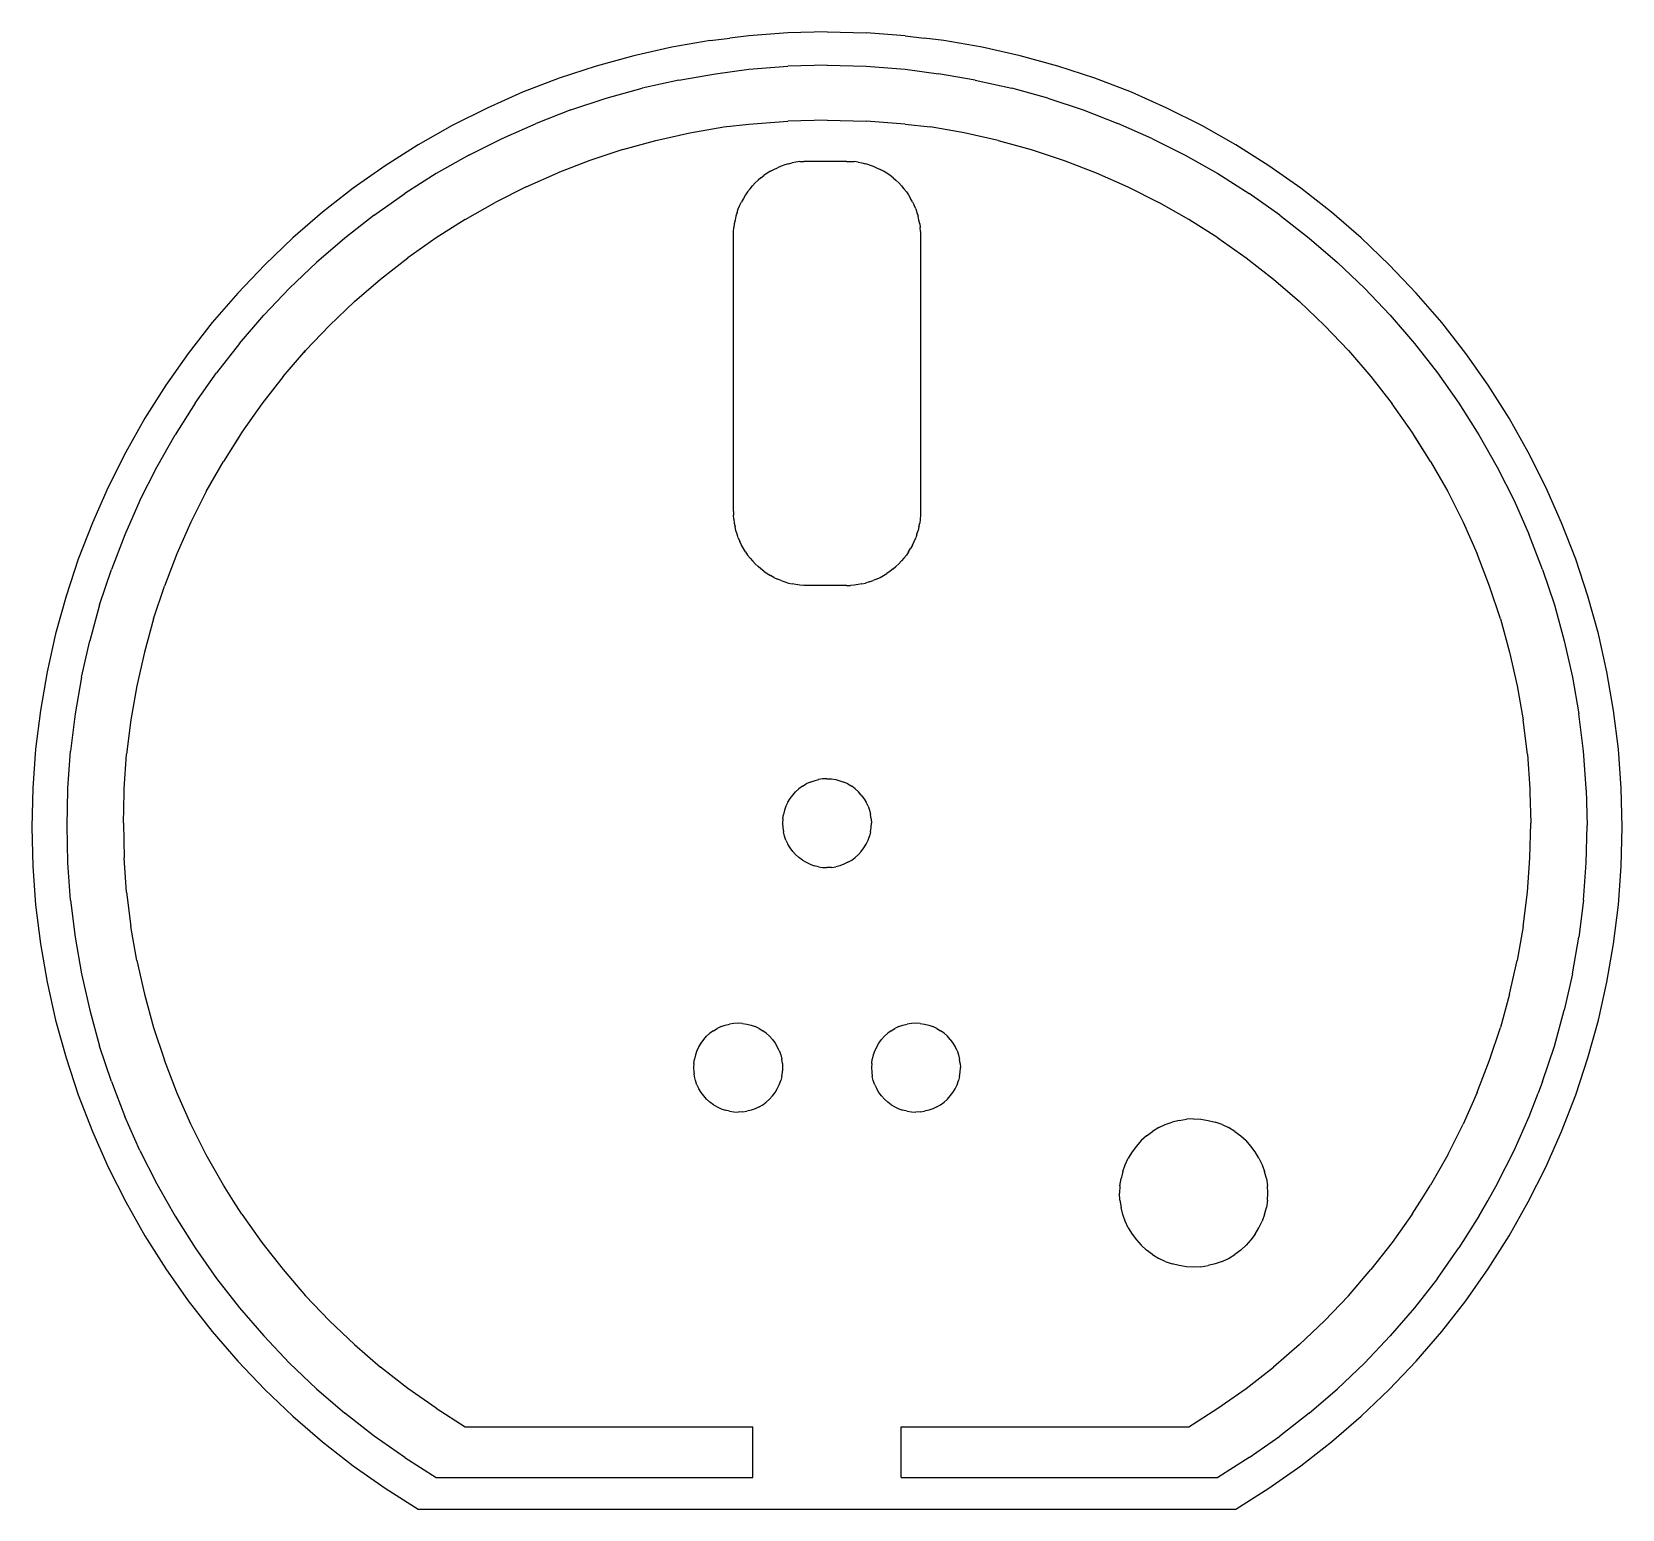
# Model space of a CAD drawing. Header units: millimetres. Extents: x 262 to 370, y 8 to 108.
import ezdxf

# ---------------------------------------------------------------- set-up
doc = ezdxf.new("R2010")
doc.units = ezdxf.units.MM
doc.header["$MEASUREMENT"] = 0
doc.layers.get('0').update_dxf_attribs({"linetype": 'CONTINUOUS'})

msp = doc.modelspace()

# ---------------------------------------------------------------- linework, layer by layer
at = {"color": 1}
for p, q in [((310.74, 107.48), (309.44, 107.32)), ((313.37, 107.68), (310.74, 107.48)), ((316.01, 107.74), (313.37, 107.68)), ((316.01, 107.74), (318.64, 107.68)), ((321.27, 107.48), (318.64, 107.68)), ((321.27, 107.48), (322.57, 107.32)), ((305.53, 106.71), (302.96, 106.13)), ((308.13, 107.16), (305.53, 106.71)), ((308.13, 107.16), (309.44, 107.32)), ((323.88, 107.16), (322.57, 107.32)), ((326.48, 106.71), (323.88, 107.16)), ((329.05, 106.13), (326.48, 106.71)), ((300.42, 105.43), (297.92, 104.61)), ((302.96, 106.13), (300.42, 105.43)), ((308.48, 104.91), (310.74, 105.23)), ((310.74, 105.23), (313.37, 105.42)), ((316.01, 105.49), (313.37, 105.42)), ((316.01, 105.49), (318.64, 105.42)), ((318.64, 105.42), (321.27, 105.23)), ((321.27, 105.23), (323.53, 104.91)), ((331.59, 105.43), (329.05, 106.13)), ((334.09, 104.61), (331.59, 105.43)), ((297.92, 104.61), (295.46, 103.66)), ((306, 104.48), (303.54, 103.93)), ((306, 104.48), (308.48, 104.91)), ((326.01, 104.48), (323.53, 104.91)), ((326.01, 104.48), (328.47, 103.93)), ((336.55, 103.66), (334.09, 104.61)), ((295.46, 103.66), (293.06, 102.59)), ((298.72, 102.47), (301.11, 103.26)), ((301.11, 103.26), (303.54, 103.93)), ((330.9, 103.26), (328.47, 103.93)), ((330.9, 103.26), (333.29, 102.47)), ((338.95, 102.59), (336.55, 103.66)), ((293.06, 102.59), (290.7, 101.41)), ((298.72, 102.47), (296.37, 101.56)), ((333.29, 102.47), (335.64, 101.56)), ((341.31, 101.41), (338.95, 102.59)), ((290.7, 101.41), (288.41, 100.11)), ((294.07, 100.54), (296.37, 101.56)), ((304.46, 100.41), (306.74, 100.92)), ((306.74, 100.92), (309.04, 101.32)), ((309.04, 101.32), (310.74, 101.52)), ((310.74, 101.52), (313.37, 101.71)), ((316.01, 101.78), (313.37, 101.71)), ((316.01, 101.78), (318.64, 101.71)), ((321.27, 101.52), (318.64, 101.71)), ((321.27, 101.52), (322.97, 101.32)), ((325.27, 100.92), (322.97, 101.32)), ((327.55, 100.41), (325.27, 100.92)), ((337.94, 100.54), (335.64, 101.56)), ((343.6, 100.11), (341.31, 101.41)), ((288.41, 100.11), (286.18, 98.7)), ((291.82, 99.41), (294.07, 100.54)), ((302.22, 99.79), (304.46, 100.41)), ((327.55, 100.41), (329.79, 99.79)), ((337.94, 100.54), (340.19, 99.41)), ((345.83, 98.7), (343.6, 100.11)), ((291.82, 99.41), (289.63, 98.17)), ((300, 99.05), (297.83, 98.22)), ((302.22, 99.79), (300, 99.05)), ((313.4, 98.83), (313.15, 98.76)), ((313.4, 98.83), (313.65, 98.89)), ((313.91, 98.94), (313.65, 98.89)), ((314.17, 98.98), (313.91, 98.94)), ((314.17, 98.98), (314.43, 99)), ((314.69, 99), (314.43, 99)), ((317.32, 99), (314.69, 99)), ((317.32, 99), (317.58, 99)), ((317.58, 99), (317.84, 98.98)), ((318.1, 98.94), (317.84, 98.98)), ((318.1, 98.94), (318.36, 98.89)), ((318.36, 98.89), (318.61, 98.83)), ((318.86, 98.76), (318.61, 98.83)), ((329.79, 99.79), (332.01, 99.05)), ((332.01, 99.05), (334.18, 98.22)), ((340.19, 99.41), (342.38, 98.17)), ((286.18, 98.7), (284.03, 97.18)), ((289.63, 98.17), (287.5, 96.82)), ((295.7, 97.27), (297.83, 98.22)), ((311.35, 97.72), (311.16, 97.54)), ((311.35, 97.72), (311.16, 97.54)), ((311.55, 97.89), (311.35, 97.72)), ((311.55, 97.89), (311.35, 97.72)), ((311.55, 97.89), (311.75, 98.05)), ((311.97, 98.2), (311.75, 98.05)), ((312.19, 98.33), (311.97, 98.2)), ((312.19, 98.33), (312.42, 98.46)), ((312.42, 98.46), (312.66, 98.57)), ((312.9, 98.67), (312.66, 98.57)), ((313.15, 98.76), (312.9, 98.67)), ((318.86, 98.76), (319.11, 98.67)), ((319.11, 98.67), (319.35, 98.57)), ((319.35, 98.57), (319.59, 98.46)), ((319.82, 98.33), (319.59, 98.46)), ((320.04, 98.2), (319.82, 98.33)), ((320.26, 98.05), (320.04, 98.2)), ((320.46, 97.89), (320.26, 98.05)), ((320.46, 97.89), (320.66, 97.72)), ((320.66, 97.72), (320.85, 97.54)), ((334.18, 98.22), (336.31, 97.27)), ((334.18, 98.22), (336.31, 97.27)), ((342.38, 98.17), (344.51, 96.82)), ((347.98, 97.18), (345.83, 98.7)), ((284.03, 97.18), (281.95, 95.56)), ((285.45, 95.37), (287.5, 96.82)), ((285.45, 95.37), (287.5, 96.82)), ((295.7, 97.27), (293.61, 96.22)), ((310.5, 96.73), (310.36, 96.5)), ((310.65, 96.94), (310.5, 96.73)), ((310.65, 96.94), (310.81, 97.15)), ((310.81, 97.15), (310.98, 97.35)), ((310.98, 97.35), (311.16, 97.54)), ((320.85, 97.54), (321.03, 97.35)), ((321.03, 97.35), (321.2, 97.15)), ((321.36, 96.94), (321.2, 97.15)), ((321.36, 96.94), (321.51, 96.73)), ((321.51, 96.73), (321.65, 96.5)), ((336.31, 97.27), (338.4, 96.22)), ((336.31, 97.27), (338.4, 96.22)), ((346.56, 95.37), (344.51, 96.82)), ((350.06, 95.56), (347.98, 97.18)), ((281.95, 95.56), (279.96, 93.84)), ((291.59, 95.07), (293.61, 96.22)), ((309.94, 95.55), (309.86, 95.3)), ((309.94, 95.55), (309.86, 95.3)), ((309.94, 95.55), (310.02, 95.79)), ((309.94, 95.55), (310.02, 95.79)), ((310.02, 95.79), (310.12, 96.04)), ((310.12, 96.04), (310.24, 96.27)), ((310.12, 96.04), (310.24, 96.27)), ((310.36, 96.5), (310.24, 96.27)), ((310.36, 96.5), (310.24, 96.27)), ((321.77, 96.27), (321.65, 96.5)), ((321.77, 96.27), (321.65, 96.5)), ((321.77, 96.27), (321.89, 96.04)), ((321.77, 96.27), (321.89, 96.04)), ((321.99, 95.79), (321.89, 96.04)), ((321.99, 95.79), (322.07, 95.55)), ((321.99, 95.79), (322.07, 95.55)), ((322.07, 95.55), (322.15, 95.3)), ((322.07, 95.55), (322.15, 95.3)), ((340.42, 95.07), (338.4, 96.22)), ((352.05, 93.84), (350.06, 95.56)), ((285.45, 95.37), (283.46, 93.82)), ((285.45, 95.37), (283.46, 93.82)), ((291.59, 95.07), (289.62, 93.83)), ((309.7, 94.26), (309.72, 94.53)), ((309.75, 94.78), (309.72, 94.53)), ((309.8, 95.04), (309.75, 94.78)), ((309.86, 95.3), (309.8, 95.04)), ((322.21, 95.04), (322.15, 95.3)), ((322.26, 94.78), (322.21, 95.04)), ((322.26, 94.78), (322.29, 94.53)), ((322.31, 94.26), (322.29, 94.53)), ((342.39, 93.83), (340.42, 95.07)), ((346.56, 95.37), (348.55, 93.82)), ((346.56, 95.37), (348.55, 93.82)), ((279.96, 93.84), (278.05, 92.02)), ((283.46, 93.82), (281.55, 92.18)), ((289.62, 93.83), (287.71, 92.48)), ((309.69, 94), (309.7, 94.26)), ((309.69, 75.37), (309.69, 94)), ((322.31, 94.26), (322.32, 94)), ((322.32, 94), (322.32, 75.37)), ((342.39, 93.83), (344.3, 92.48)), ((348.55, 93.82), (350.46, 92.18)), ((348.55, 93.82), (350.46, 92.18)), ((353.96, 92.02), (352.05, 93.84)), ((285.87, 91.05), (287.71, 92.48)), ((344.3, 92.48), (346.14, 91.05)), ((278.05, 92.02), (276.23, 90.11)), ((279.73, 90.44), (281.55, 92.18)), ((352.28, 90.44), (350.46, 92.18)), ((355.78, 90.11), (353.96, 92.02)), ((279.73, 90.44), (277.99, 88.62)), ((284.11, 89.53), (285.87, 91.05)), ((346.14, 91.05), (347.9, 89.53)), ((352.28, 90.44), (354.02, 88.62)), ((276.23, 90.11), (274.51, 88.12)), ((282.42, 87.92), (284.11, 89.53)), ((349.59, 87.92), (347.9, 89.53)), ((357.5, 88.12), (355.78, 90.11)), ((274.51, 88.12), (272.89, 86.04)), ((276.35, 86.71), (277.99, 88.62)), ((354.02, 88.62), (355.66, 86.71)), ((359.12, 86.04), (357.5, 88.12)), ((282.42, 87.92), (280.81, 86.23)), ((349.59, 87.92), (351.2, 86.23)), ((272.89, 86.04), (271.38, 83.89)), ((276.35, 86.71), (274.8, 84.73)), ((279.29, 84.47), (280.81, 86.23)), ((279.29, 84.47), (280.69, 86.09)), ((280.81, 86.23), (280.69, 86.09)), ((351.2, 86.23), (352.72, 84.47)), ((355.66, 86.71), (357.21, 84.73)), ((360.63, 83.89), (359.12, 86.04)), ((271.38, 83.89), (269.97, 81.66)), ((273.35, 82.67), (274.8, 84.73)), ((279.29, 84.47), (277.85, 82.63)), ((352.72, 84.47), (354.16, 82.63)), ((357.21, 84.73), (358.66, 82.67)), ((362.04, 81.66), (360.63, 83.89)), ((273.35, 82.67), (272, 80.54)), ((358.66, 82.67), (360.01, 80.54)), ((269.97, 81.66), (268.67, 79.37)), ((277.85, 82.63), (276.51, 80.72)), ((355.5, 80.72), (354.16, 82.63)), ((363.34, 79.37), (362.04, 81.66)), ((270.76, 78.35), (272, 80.54)), ((276.51, 80.72), (275.26, 78.75)), ((276.41, 80.56), (275.26, 78.75)), ((276.51, 80.72), (276.41, 80.56)), ((356, 79.94), (355.5, 80.72)), ((355.6, 80.56), (355.5, 80.72)), ((356.75, 78.75), (355.6, 80.56)), ((360.01, 80.54), (361.25, 78.35)), ((356.75, 78.75), (356, 79.94)), ((268.67, 79.37), (267.48, 77.02)), ((274.11, 76.72), (275.26, 78.75)), ((356.75, 78.75), (357.9, 76.72)), ((364.53, 77.02), (363.34, 79.37)), ((269.63, 76.1), (270.76, 78.35)), ((361.25, 78.35), (362.38, 76.1)), ((267.48, 77.02), (266.42, 74.61)), ((274.11, 76.72), (273.07, 74.64)), ((357.9, 76.72), (358.94, 74.64)), ((365.59, 74.61), (364.53, 77.02)), ((269.63, 76.1), (268.61, 73.8)), ((309.69, 75.37), (309.7, 75.11)), ((322.32, 75.37), (322.31, 75.11)), ((362.38, 76.1), (363.4, 73.8)), ((266.42, 74.61), (265.47, 72.15)), ((273.07, 74.64), (272.12, 72.51)), ((309.72, 74.85), (309.7, 75.11)), ((309.72, 74.85), (309.75, 74.59)), ((309.75, 74.59), (309.8, 74.33)), ((309.86, 74.08), (309.8, 74.33)), ((309.94, 73.83), (309.86, 74.08)), ((322.07, 73.83), (322.15, 74.08)), ((322.21, 74.33), (322.15, 74.08)), ((322.21, 74.33), (322.26, 74.59)), ((322.29, 74.85), (322.26, 74.59)), ((322.31, 75.11), (322.29, 74.85)), ((358.94, 74.64), (359.89, 72.51)), ((366.54, 72.15), (365.59, 74.61)), ((268.61, 73.8), (267.7, 71.45)), ((310.02, 73.58), (309.94, 73.83)), ((310.02, 73.58), (310.12, 73.34)), ((310.24, 73.1), (310.12, 73.34)), ((310.36, 72.87), (310.24, 73.1)), ((321.77, 73.1), (321.65, 72.87)), ((321.77, 73.1), (321.89, 73.34)), ((321.89, 73.34), (321.99, 73.58)), ((322.07, 73.83), (321.99, 73.58)), ((364.31, 71.45), (363.4, 73.8)), ((265.47, 72.15), (264.64, 69.65)), ((272.12, 72.51), (271.28, 70.33)), ((310.5, 72.65), (310.36, 72.87)), ((310.5, 72.65), (310.65, 72.43)), ((310.65, 72.43), (310.81, 72.22)), ((310.81, 72.22), (310.98, 72.03)), ((310.98, 72.03), (311.16, 71.84)), ((320.85, 71.84), (321.03, 72.03)), ((321.2, 72.22), (321.03, 72.03)), ((321.2, 72.22), (321.36, 72.43)), ((321.51, 72.65), (321.36, 72.43)), ((321.51, 72.65), (321.65, 72.87)), ((360.73, 70.33), (359.89, 72.51)), ((367.37, 69.65), (366.54, 72.15)), ((266.91, 69.06), (267.7, 71.45)), ((311.16, 71.84), (311.35, 71.66)), ((311.55, 71.49), (311.35, 71.66)), ((311.75, 71.33), (311.55, 71.49)), ((311.75, 71.33), (311.97, 71.18)), ((311.97, 71.18), (312.19, 71.04)), ((312.42, 70.92), (312.19, 71.04)), ((312.42, 70.92), (312.66, 70.8)), ((319.35, 70.8), (319.59, 70.92)), ((319.59, 70.92), (319.82, 71.04)), ((319.82, 71.04), (320.04, 71.18)), ((320.26, 71.33), (320.04, 71.18)), ((320.46, 71.49), (320.26, 71.33)), ((320.46, 71.49), (320.66, 71.66)), ((320.85, 71.84), (320.66, 71.66)), ((364.31, 71.45), (365.1, 69.06)), ((270.55, 68.12), (271.28, 70.33)), ((312.9, 70.7), (312.66, 70.8)), ((312.9, 70.7), (313.15, 70.62)), ((313.15, 70.62), (313.4, 70.54)), ((313.4, 70.54), (313.65, 70.48)), ((313.91, 70.43), (313.65, 70.48)), ((314.17, 70.4), (313.91, 70.43)), ((314.43, 70.38), (314.17, 70.4)), ((314.69, 70.37), (314.43, 70.38)), ((317.32, 70.37), (314.69, 70.37)), ((317.32, 70.37), (317.58, 70.38)), ((317.84, 70.4), (317.58, 70.38)), ((318.1, 70.43), (317.84, 70.4)), ((318.36, 70.48), (318.1, 70.43)), ((318.36, 70.48), (318.61, 70.54)), ((318.86, 70.62), (318.61, 70.54)), ((318.86, 70.62), (319.11, 70.7)), ((319.35, 70.8), (319.11, 70.7)), ((361.46, 68.12), (360.73, 70.33)), ((264.64, 69.65), (263.94, 67.11)), ((266.91, 69.06), (266.24, 66.63)), ((365.1, 69.06), (365.77, 66.63)), ((368.07, 67.11), (367.37, 69.65)), ((270.55, 68.12), (269.93, 65.87)), ((361.46, 68.12), (362.08, 65.87)), ((263.94, 67.11), (263.36, 64.54)), ((265.69, 64.18), (266.24, 66.63)), ((365.77, 66.63), (366.32, 64.18)), ((368.65, 64.54), (368.07, 67.11)), ((269.93, 65.87), (269.42, 63.6)), ((362.08, 65.87), (362.59, 63.6)), ((263.36, 64.54), (262.91, 61.94)), ((369.1, 61.94), (368.65, 64.54)), ((265.69, 64.18), (265.26, 61.7)), ((269.42, 63.6), (269.02, 61.3)), ((362.59, 63.6), (362.99, 61.3)), ((366.32, 64.18), (366.75, 61.7)), ((262.91, 61.94), (262.59, 59.33)), ((265.26, 61.7), (264.95, 59.2)), ((269.02, 61.3), (268.73, 58.99)), ((363.28, 58.99), (362.99, 61.3)), ((367.06, 59.2), (366.75, 61.7)), ((369.42, 59.33), (369.1, 61.94)), ((262.59, 59.33), (262.39, 56.7)), ((264.77, 56.69), (264.95, 59.2)), ((367.24, 56.69), (367.06, 59.2)), ((369.62, 56.7), (369.42, 59.33)), ((268.56, 56.66), (268.73, 58.99)), ((363.28, 58.99), (363.45, 56.66)), ((314.34, 56.83), (314.59, 56.98)), ((314.86, 57.1), (314.59, 56.98)), ((314.86, 57.1), (315.13, 57.2)), ((315.13, 57.2), (315.42, 57.27)), ((315.71, 57.32), (315.42, 57.27)), ((316, 57.33), (315.71, 57.32)), ((316, 57.33), (316.3, 57.32)), ((316.3, 57.32), (316.59, 57.27)), ((316.59, 57.27), (316.88, 57.2)), ((316.88, 57.2), (317.15, 57.1)), ((317.42, 56.98), (317.15, 57.1)), ((317.42, 56.98), (317.67, 56.83)), ((262.39, 56.7), (262.33, 54.07)), ((264.71, 54.17), (264.76, 56.59)), ((264.76, 56.59), (264.77, 56.69)), ((268.51, 54.33), (268.56, 56.41)), ((268.56, 56.41), (268.56, 56.66)), ((313.36, 55.75), (313.51, 56)), ((313.51, 56), (313.69, 56.23)), ((313.69, 56.23), (313.88, 56.45)), ((313.88, 56.45), (314.1, 56.65)), ((314.34, 56.83), (314.1, 56.65)), ((317.91, 56.65), (317.67, 56.83)), ((317.91, 56.65), (318.13, 56.45)), ((318.32, 56.23), (318.13, 56.45)), ((318.32, 56.23), (318.5, 56)), ((318.5, 56), (318.65, 55.75)), ((363.45, 56.66), (363.45, 56.41)), ((363.45, 56.41), (363.51, 54.33)), ((367.25, 56.59), (367.24, 56.69)), ((367.25, 56.59), (367.31, 54.17)), ((369.68, 54.07), (369.62, 56.7)), ((313.02, 54.63), (313.06, 54.92)), ((313.13, 55.2), (313.06, 54.92)), ((313.23, 55.48), (313.13, 55.2)), ((313.36, 55.75), (313.23, 55.48)), ((318.78, 55.48), (318.65, 55.75)), ((318.78, 55.48), (318.88, 55.2)), ((318.88, 55.2), (318.95, 54.92)), ((318.99, 54.63), (318.95, 54.92)), ((262.33, 54.07), (262.39, 51.43)), ((264.77, 51.65), (264.71, 54.17)), ((268.51, 54.33), (268.56, 52)), ((313.02, 54.63), (313, 54.33)), ((313, 54.33), (313.02, 54.04)), ((313.02, 54.04), (313.06, 53.75)), ((313.13, 53.46), (313.06, 53.75)), ((318.95, 53.75), (318.88, 53.46)), ((318.95, 53.75), (318.99, 54.04)), ((318.99, 54.63), (319.01, 54.33)), ((318.99, 54.04), (319.01, 54.33)), ((363.45, 52), (363.51, 54.33)), ((367.24, 51.65), (367.31, 54.17)), ((369.62, 51.43), (369.68, 54.07)), ((313.23, 53.18), (313.13, 53.46)), ((313.23, 53.18), (313.36, 52.92)), ((313.51, 52.66), (313.36, 52.92)), ((313.69, 52.43), (313.51, 52.66)), ((318.32, 52.43), (318.5, 52.66)), ((318.5, 52.66), (318.65, 52.92)), ((318.65, 52.92), (318.78, 53.18)), ((318.78, 53.18), (318.88, 53.46)), ((264.95, 49.14), (264.77, 51.65)), ((264.95, 49.14), (264.77, 51.65)), ((268.73, 49.68), (268.56, 52)), ((313.88, 52.21), (313.69, 52.43)), ((313.88, 52.21), (314.1, 52.01)), ((314.34, 51.84), (314.1, 52.01)), ((314.34, 51.84), (314.59, 51.69)), ((314.59, 51.69), (314.86, 51.56)), ((314.86, 51.56), (315.13, 51.46)), ((317.15, 51.56), (316.88, 51.46)), ((317.42, 51.69), (317.15, 51.56)), ((317.42, 51.69), (317.67, 51.84)), ((317.67, 51.84), (317.91, 52.01)), ((317.91, 52.01), (318.13, 52.21)), ((318.13, 52.21), (318.32, 52.43)), ((363.28, 49.68), (363.45, 52)), ((367.06, 49.14), (367.24, 51.65)), ((367.06, 49.14), (367.24, 51.65)), ((262.39, 51.43), (262.59, 48.81)), ((315.42, 51.39), (315.13, 51.46)), ((315.42, 51.39), (315.71, 51.35)), ((315.71, 51.35), (316, 51.33)), ((316.3, 51.35), (316, 51.33)), ((316.3, 51.35), (316.59, 51.39)), ((316.88, 51.46), (316.59, 51.39)), ((369.42, 48.81), (369.62, 51.43)), ((268.73, 49.68), (269.02, 47.36)), ((362.99, 47.36), (363.28, 49.68)), ((262.59, 48.81), (262.91, 46.19)), ((264.95, 49.14), (265.26, 46.64)), ((264.95, 49.14), (265.26, 46.64)), ((367.06, 49.14), (366.75, 46.64)), ((367.06, 49.14), (366.75, 46.64)), ((369.1, 46.19), (369.42, 48.81)), ((269.42, 45.06), (269.02, 47.36)), ((362.99, 47.36), (362.59, 45.06)), ((262.91, 46.19), (263.36, 43.6)), ((265.26, 46.64), (265.69, 44.16)), ((366.32, 44.16), (366.75, 46.64)), ((368.65, 43.6), (369.1, 46.19)), ((265.69, 44.16), (266.24, 41.7)), ((269.42, 45.06), (269.93, 42.79)), ((362.08, 42.79), (362.59, 45.06)), ((366.32, 44.16), (365.77, 41.7)), ((263.36, 43.6), (263.94, 41.03)), ((368.07, 41.03), (368.65, 43.6)), ((269.93, 42.79), (270.55, 40.54)), ((362.08, 42.79), (361.46, 40.54)), ((263.94, 41.03), (264.64, 38.49)), ((266.24, 41.7), (266.91, 39.28)), ((309.71, 40.81), (309.42, 40.77)), ((310.01, 40.83), (309.71, 40.81)), ((310.3, 40.81), (310.01, 40.83)), ((310.3, 40.81), (310.59, 40.77)), ((321.71, 40.81), (321.42, 40.77)), ((322.01, 40.83), (321.71, 40.81)), ((322.3, 40.81), (322.01, 40.83)), ((322.3, 40.81), (322.59, 40.77)), ((365.1, 39.28), (365.77, 41.7)), ((367.37, 38.49), (368.07, 41.03)), ((270.55, 40.54), (271.28, 38.33)), ((307.51, 39.49), (307.69, 39.73)), ((307.69, 39.73), (307.88, 39.95)), ((307.88, 39.95), (308.1, 40.15)), ((308.34, 40.32), (308.1, 40.15)), ((308.34, 40.32), (308.59, 40.47)), ((308.86, 40.6), (308.59, 40.47)), ((308.86, 40.6), (309.13, 40.7)), ((309.13, 40.7), (309.42, 40.77)), ((310.59, 40.77), (310.88, 40.7)), ((310.88, 40.7), (311.15, 40.6)), ((311.42, 40.47), (311.15, 40.6)), ((311.42, 40.47), (311.67, 40.32)), ((311.91, 40.15), (311.67, 40.32)), ((311.91, 40.15), (312.13, 39.95)), ((312.32, 39.73), (312.13, 39.95)), ((312.32, 39.73), (312.5, 39.49)), ((319.51, 39.49), (319.69, 39.73)), ((319.69, 39.73), (319.88, 39.95)), ((319.88, 39.95), (320.1, 40.15)), ((320.34, 40.32), (320.1, 40.15)), ((320.34, 40.32), (320.59, 40.47)), ((320.86, 40.6), (320.59, 40.47)), ((320.86, 40.6), (321.13, 40.7)), ((321.13, 40.7), (321.42, 40.77)), ((322.59, 40.77), (322.88, 40.7)), ((322.88, 40.7), (323.15, 40.6)), ((323.42, 40.47), (323.15, 40.6)), ((323.42, 40.47), (323.67, 40.32)), ((323.91, 40.15), (323.67, 40.32)), ((323.91, 40.15), (324.13, 39.95)), ((324.32, 39.73), (324.13, 39.95)), ((324.32, 39.73), (324.5, 39.49)), ((360.73, 38.33), (361.46, 40.54)), ((267.7, 36.89), (266.91, 39.28)), ((307.13, 38.7), (307.06, 38.41)), ((307.23, 38.98), (307.13, 38.7)), ((307.36, 39.24), (307.23, 38.98)), ((307.36, 39.24), (307.51, 39.49)), ((312.5, 39.49), (312.65, 39.24)), ((312.78, 38.98), (312.65, 39.24)), ((312.78, 38.98), (312.88, 38.7)), ((312.88, 38.7), (312.95, 38.41)), ((319.13, 38.7), (319.06, 38.41)), ((319.23, 38.98), (319.13, 38.7)), ((319.36, 39.24), (319.23, 38.98)), ((319.36, 39.24), (319.51, 39.49)), ((324.5, 39.49), (324.65, 39.24)), ((324.78, 38.98), (324.65, 39.24)), ((324.78, 38.98), (324.88, 38.7)), ((324.88, 38.7), (324.95, 38.41)), ((364.31, 36.89), (365.1, 39.28)), ((264.64, 38.49), (265.47, 35.99)), ((272.1, 36.21), (271.28, 38.33)), ((307.02, 38.12), (307, 37.83)), ((307, 37.83), (307.02, 37.53)), ((307.02, 38.12), (307.06, 38.41)), ((312.99, 38.12), (312.95, 38.41)), ((312.99, 38.12), (313, 37.83)), ((313, 37.83), (312.99, 37.62)), ((312.99, 37.53), (312.99, 37.62)), ((319.02, 38.12), (319.01, 37.83)), ((319.01, 37.83), (319.02, 37.53)), ((319.02, 38.12), (319.06, 38.41)), ((324.99, 38.12), (324.95, 38.41)), ((324.99, 38.12), (325.01, 37.83)), ((324.99, 37.53), (325.01, 37.83)), ((359.94, 36.28), (360.73, 38.33)), ((366.54, 35.99), (367.37, 38.49)), ((267.7, 36.89), (268.02, 36.07)), ((307.02, 37.53), (307.04, 37.42)), ((307.06, 37.24), (307.04, 37.42)), ((307.13, 36.96), (307.06, 37.24)), ((307.13, 36.96), (307.06, 37.24)), ((307.23, 36.68), (307.13, 36.96)), ((307.23, 36.68), (307.13, 36.96)), ((307.23, 36.68), (307.36, 36.41)), ((312.65, 36.41), (312.78, 36.68)), ((312.78, 36.68), (312.88, 36.96)), ((312.95, 37.24), (312.88, 36.96)), ((312.95, 37.24), (312.99, 37.53)), ((319.02, 37.53), (319.06, 37.24)), ((319.13, 36.96), (319.06, 37.24)), ((319.23, 36.68), (319.13, 36.96)), ((319.23, 36.68), (319.36, 36.41)), ((324.65, 36.41), (324.78, 36.68)), ((324.78, 36.68), (324.88, 36.96)), ((324.95, 37.24), (324.88, 36.96)), ((324.95, 37.24), (324.99, 37.53)), ((364.31, 36.89), (364, 36.1)), ((265.47, 35.99), (266.42, 33.53)), ((268.02, 36.07), (268.61, 34.54)), ((272.12, 36.15), (272.1, 36.21)), ((273.07, 34.02), (272.12, 36.15)), ((307.51, 36.16), (307.36, 36.41)), ((307.69, 35.92), (307.51, 36.16)), ((307.88, 35.71), (307.69, 35.92)), ((307.88, 35.71), (308.1, 35.51)), ((308.34, 35.33), (308.1, 35.51)), ((311.67, 35.33), (311.91, 35.51)), ((311.91, 35.51), (312.13, 35.71)), ((312.13, 35.71), (312.32, 35.92)), ((312.32, 35.92), (312.5, 36.16)), ((312.5, 36.16), (312.65, 36.41)), ((319.51, 36.16), (319.36, 36.41)), ((319.69, 35.92), (319.51, 36.16)), ((319.88, 35.71), (319.69, 35.92)), ((319.88, 35.71), (320.1, 35.51)), ((320.34, 35.33), (320.1, 35.51)), ((323.67, 35.33), (323.91, 35.51)), ((323.91, 35.51), (324.13, 35.71)), ((324.13, 35.71), (324.32, 35.92)), ((324.32, 35.92), (324.5, 36.16)), ((324.5, 36.16), (324.65, 36.41)), ((359.89, 36.15), (358.94, 34.02)), ((359.89, 36.15), (359.94, 36.28)), ((363.4, 34.54), (364, 36.1)), ((365.59, 33.53), (366.54, 35.99)), ((269.63, 32.24), (268.61, 34.54)), ((308.34, 35.33), (308.59, 35.18)), ((308.59, 35.18), (308.86, 35.06)), ((308.86, 35.06), (309.13, 34.96)), ((309.42, 34.89), (309.13, 34.96)), ((309.42, 34.89), (309.71, 34.84)), ((309.71, 34.84), (310.01, 34.83)), ((310.3, 34.84), (310.01, 34.83)), ((310.3, 34.84), (310.59, 34.89)), ((310.88, 34.96), (310.59, 34.89)), ((311.15, 35.06), (310.88, 34.96)), ((311.42, 35.18), (311.15, 35.06)), ((311.42, 35.18), (311.67, 35.33)), ((320.34, 35.33), (320.59, 35.18)), ((320.59, 35.18), (320.86, 35.06)), ((320.86, 35.06), (321.13, 34.96)), ((321.42, 34.89), (321.13, 34.96)), ((321.42, 34.89), (321.71, 34.84)), ((321.71, 34.84), (322.01, 34.83)), ((322.3, 34.84), (322.01, 34.83)), ((322.3, 34.84), (322.59, 34.89)), ((322.88, 34.96), (322.59, 34.89)), ((323.15, 35.06), (322.88, 34.96)), ((323.42, 35.18), (323.15, 35.06)), ((323.42, 35.18), (323.67, 35.33)), ((340.75, 34.37), (340.26, 34.35)), ((340.75, 34.37), (340.26, 34.35)), ((340.75, 34.37), (341.24, 34.35)), ((340.75, 34.37), (341.24, 34.35)), ((362.38, 32.24), (363.4, 34.54)), ((266.42, 33.53), (267.48, 31.12)), ((274.11, 31.94), (273.07, 34.02)), ((337.58, 33.24), (337.98, 33.53)), ((337.58, 33.24), (337.98, 33.53)), ((338.4, 33.78), (337.98, 33.53)), ((338.4, 33.78), (338.84, 33.99)), ((338.84, 33.99), (339.3, 34.16)), ((339.78, 34.27), (339.3, 34.16)), ((339.78, 34.27), (340.26, 34.35)), ((341.24, 34.35), (341.73, 34.27)), ((341.73, 34.27), (342.21, 34.16)), ((342.67, 33.99), (342.21, 34.16)), ((342.67, 33.99), (343.11, 33.78)), ((343.53, 33.53), (343.11, 33.78)), ((343.53, 33.53), (343.93, 33.24)), ((357.9, 31.94), (358.94, 34.02)), ((364.53, 31.12), (365.59, 33.53)), ((269.63, 32.24), (270.76, 29.99)), ((336.89, 32.54), (336.6, 32.15)), ((337.22, 32.91), (336.89, 32.54)), ((337.58, 33.24), (337.22, 32.91)), ((337.58, 33.24), (337.22, 32.91)), ((343.93, 33.24), (344.29, 32.91)), ((344.62, 32.54), (344.29, 32.91)), ((344.91, 32.15), (344.62, 32.54)), ((361.25, 29.99), (362.38, 32.24)), ((275.26, 29.91), (274.11, 31.94)), ((335.97, 30.82), (336.13, 31.28)), ((336.13, 31.28), (336.34, 31.73)), ((336.6, 32.15), (336.34, 31.73)), ((345.16, 31.73), (344.91, 32.15)), ((345.16, 31.73), (345.37, 31.28)), ((345.37, 31.28), (345.54, 30.82)), ((357.9, 31.94), (356.75, 29.91)), ((267.48, 31.12), (268.67, 28.77)), ((335.78, 29.86), (335.85, 30.35)), ((335.97, 30.82), (335.85, 30.35)), ((345.66, 30.35), (345.54, 30.82)), ((345.66, 30.35), (345.73, 29.86)), ((363.34, 28.77), (364.53, 31.12)), ((270.76, 29.99), (271.44, 28.79)), ((275.95, 28.83), (275.26, 29.91)), ((335.78, 29.86), (335.75, 29.37)), ((335.78, 28.88), (335.75, 29.37)), ((345.75, 29.37), (345.73, 29.86)), ((345.73, 28.88), (345.75, 29.37)), ((355.5, 27.94), (356.18, 29.01)), ((356.18, 29.01), (356.75, 29.91)), ((361.25, 29.99), (360.61, 28.86)), ((268.67, 28.77), (269.97, 26.47)), ((271.44, 28.79), (272, 27.8)), ((271.44, 28.79), (272, 27.8)), ((276.51, 27.94), (275.95, 28.83)), ((276.51, 27.94), (277.85, 26.04)), ((335.78, 28.88), (335.85, 28.4)), ((335.97, 27.92), (335.85, 28.4)), ((336.13, 27.46), (335.97, 27.92)), ((345.54, 27.92), (345.37, 27.46)), ((345.54, 27.92), (345.66, 28.4)), ((345.73, 28.88), (345.66, 28.4)), ((355.5, 27.94), (354.16, 26.04)), ((360.61, 28.86), (360.01, 27.8)), ((360.01, 27.8), (360.61, 28.86)), ((362.04, 26.47), (363.34, 28.77)), ((272, 27.8), (273.35, 25.67)), ((272, 27.8), (273.35, 25.67)), ((336.34, 27.01), (336.13, 27.46)), ((336.34, 27.01), (336.6, 26.59)), ((344.91, 26.59), (345.16, 27.01)), ((345.16, 27.01), (345.37, 27.46)), ((360.01, 27.8), (358.66, 25.67)), ((360.01, 27.8), (358.66, 25.67)), ((269.97, 26.47), (271.38, 24.25)), ((277.85, 26.04), (279.29, 24.2)), ((336.6, 26.59), (336.89, 26.2)), ((336.89, 26.2), (337.22, 25.84)), ((337.22, 25.84), (337.58, 25.51)), ((343.93, 25.51), (344.29, 25.84)), ((344.62, 26.2), (344.29, 25.84)), ((344.91, 26.59), (344.62, 26.2)), ((354.16, 26.04), (352.72, 24.2)), ((360.63, 24.25), (362.04, 26.47)), ((273.35, 25.67), (274.8, 23.61)), ((273.35, 25.67), (274.8, 23.61)), ((337.98, 25.21), (337.58, 25.51)), ((337.98, 25.21), (338.4, 24.96)), ((338.84, 24.75), (338.4, 24.96)), ((338.84, 24.75), (339.3, 24.59)), ((338.84, 24.75), (339.3, 24.59)), ((342.67, 24.75), (342.21, 24.59)), ((342.67, 24.75), (342.21, 24.59)), ((342.67, 24.75), (343.11, 24.96)), ((343.11, 24.96), (343.53, 25.21)), ((343.93, 25.51), (343.53, 25.21)), ((357.21, 23.61), (358.66, 25.67)), ((357.21, 23.61), (358.66, 25.67)), ((271.38, 24.25), (272.89, 22.09)), ((279.29, 24.2), (280.81, 22.43)), ((339.78, 24.47), (339.3, 24.59)), ((339.78, 24.47), (339.3, 24.59)), ((340.26, 24.39), (339.78, 24.47)), ((340.75, 24.37), (340.26, 24.39)), ((341.24, 24.39), (340.75, 24.37)), ((341.24, 24.39), (341.73, 24.47)), ((342.21, 24.59), (341.73, 24.47)), ((342.21, 24.59), (341.73, 24.47)), ((351.2, 22.43), (352.72, 24.2)), ((359.12, 22.09), (360.63, 24.25)), ((274.8, 23.61), (276.35, 21.63)), ((274.8, 23.61), (276.35, 21.63)), ((357.21, 23.61), (355.66, 21.63)), ((357.21, 23.61), (355.66, 21.63)), ((272.89, 22.09), (274.51, 20.02)), ((276.35, 21.63), (277.99, 19.72)), ((276.35, 21.63), (277.99, 19.72)), ((282.42, 20.74), (280.81, 22.43)), ((349.59, 20.74), (351.2, 22.43)), ((355.66, 21.63), (354.02, 19.72)), ((355.66, 21.63), (354.02, 19.72)), ((357.5, 20.02), (359.12, 22.09)), ((284.11, 19.14), (282.42, 20.74)), ((349.59, 20.74), (347.9, 19.14)), ((274.51, 20.02), (276.23, 18.02)), ((277.99, 19.72), (279.73, 17.89)), ((277.99, 19.72), (279.73, 17.89)), ((352.28, 17.89), (354.02, 19.72)), ((355.78, 18.02), (357.5, 20.02)), ((284.11, 19.14), (285.87, 17.61)), ((347.9, 19.14), (346.14, 17.61)), ((276.23, 18.02), (278.05, 16.11)), ((281.55, 16.16), (279.73, 17.89)), ((287.71, 16.18), (285.87, 17.61)), ((344.3, 16.18), (346.14, 17.61)), ((344.3, 16.18), (346.14, 17.61)), ((350.46, 16.16), (352.28, 17.89)), ((350.46, 16.16), (352.28, 17.89)), ((353.96, 16.11), (355.78, 18.02)), ((278.05, 16.11), (279.96, 14.3)), ((281.55, 16.16), (283.46, 14.51)), ((289.62, 14.84), (287.71, 16.18)), ((342.39, 14.84), (344.3, 16.18)), ((342.39, 14.84), (344.3, 16.18)), ((348.55, 14.51), (350.46, 16.16)), ((352.05, 14.3), (353.96, 16.11)), ((279.96, 14.3), (281.95, 12.58)), ((285.45, 12.96), (283.46, 14.51)), ((289.62, 14.84), (291.59, 13.59)), ((340.42, 13.59), (342.39, 14.84)), ((348.55, 14.51), (346.56, 12.96)), ((350.06, 12.58), (352.05, 14.3)), ((287.5, 11.52), (285.45, 12.96)), ((291.59, 13.59), (311.01, 13.59)), ((311, 10.17), (311.01, 13.59)), ((321, 10.17), (321.01, 13.59)), ((321.01, 13.59), (340.42, 13.59)), ((344.51, 11.52), (346.56, 12.96)), ((281.95, 12.58), (284.03, 10.96)), ((347.98, 10.96), (350.06, 12.58)), ((284.03, 10.96), (286.18, 9.44)), ((287.5, 11.52), (289.63, 10.17)), ((344.51, 11.52), (342.38, 10.17)), ((345.83, 9.44), (347.98, 10.96)), ((289.63, 10.17), (311, 10.17)), ((321, 10.17), (342.38, 10.17)), ((286.18, 9.44), (288.41, 8.03)), ((343.6, 8.03), (345.83, 9.44)), ((288.41, 8.03), (343.6, 8.03))]:
    msp.add_line(p, q, dxfattribs=at)

doc.saveas('drawing.dxf')
